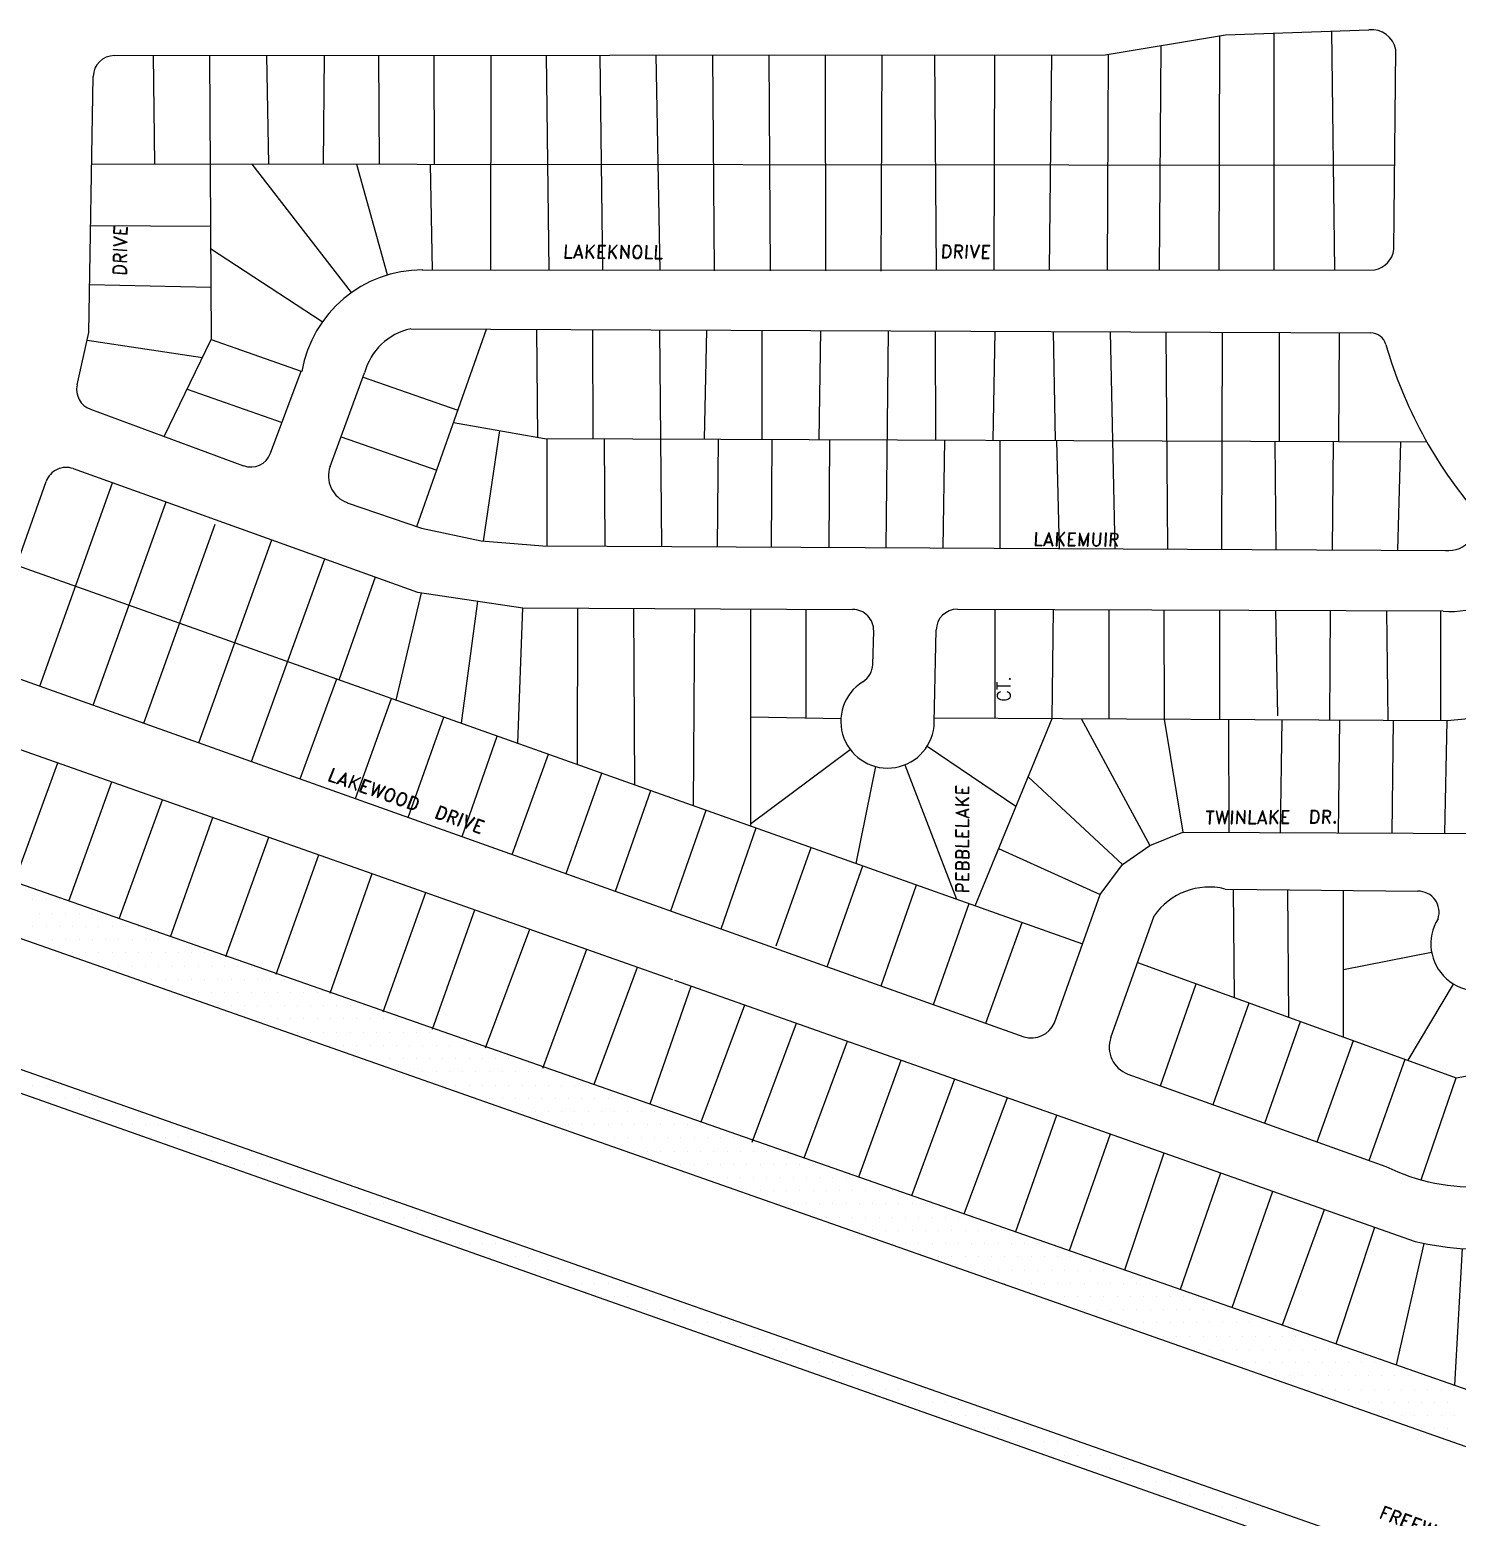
# Model space of a CAD drawing. Extents: x 2010 to 9864, y 25 to 4476.
# Drawn here: x 4353 to 5703, y 1479 to 2885 of the extents above; entities that cross this region are included whole.
import ezdxf

# ---------------------------------------------------------------- set-up
doc = ezdxf.new("R2010")
doc.units = 0
doc.header["$LTSCALE"] = 200
doc.layers.get('0').update_dxf_attribs({"color": 5, "linetype": 'CONTINUOUS'})
for name, color, linetype in [('BMPRLINE', 2, 'CONTINUOUS'), ('BMRDS', 3, 'CONTINUOUS'), ('BMRDSTXT', 3, 'CONTINUOUS'), ('BMSTR', 3, 'CONTINUOUS'), ('BMSTRTXT', 2, 'CONTINUOUS')]:
    doc.layers.add(name, color=color, linetype=linetype)
doc.styles.add('8', font='ROMAND', dxfattribs={"oblique": 3, "height": 25})
doc.styles.add('9', font='ROMANS', dxfattribs={"width": 0.95})

# ---------------------------------------------------------------- blocks, each defined once
blk = doc.blocks.new('*X2')
at = {"color": 0}
for p, q in [((4356.25, 2212.5), (4356.25, 2212.5)), ((4368.75, 2212.5), (4368.75, 2212.5)), ((4381.25, 2212.5), (4381.25, 2212.5)), ((4362.5, 2200), (4362.5, 2200)), ((4375, 2200), (4375, 2200)), ((4387.5, 2200), (4387.5, 2200)), ((4400, 2200), (4400, 2200)), ((4412.5, 2200), (4412.5, 2200)), ((4356.25, 2187.5), (4356.25, 2187.5)), ((4368.75, 2187.5), (4368.75, 2187.5)), ((4381.25, 2187.5), (4381.25, 2187.5)), ((4393.75, 2187.5), (4393.75, 2187.5)), ((4406.25, 2187.5), (4406.25, 2187.5)), ((4418.75, 2187.5), (4418.75, 2187.5)), ((4431.25, 2187.5), (4431.25, 2187.5)), ((4443.75, 2187.5), (4443.75, 2187.5)), ((4456.25, 2187.5), (4456.25, 2187.5)), ((4362.5, 2175), (4362.5, 2175)), ((4375, 2175), (4375, 2175)), ((4387.5, 2175), (4387.5, 2175)), ((4400, 2175), (4400, 2175)), ((4412.5, 2175), (4412.5, 2175)), ((4425, 2175), (4425, 2175)), ((4437.5, 2175), (4437.5, 2175)), ((4450, 2175), (4450, 2175)), ((4462.5, 2175), (4462.5, 2175)), ((4475, 2175), (4475, 2175)), ((4487.5, 2175), (4487.5, 2175)), ((4393.75, 2162.5), (4393.75, 2162.5)), ((4406.25, 2162.5), (4406.25, 2162.5)), ((4418.75, 2162.5), (4418.75, 2162.5)), ((4431.25, 2162.5), (4431.25, 2162.5)), ((4443.75, 2162.5), (4443.75, 2162.5)), ((4456.25, 2162.5), (4456.25, 2162.5)), ((4468.75, 2162.5), (4468.75, 2162.5)), ((4481.25, 2162.5), (4481.25, 2162.5)), ((4493.75, 2162.5), (4493.75, 2162.5)), ((4506.25, 2162.5), (4506.25, 2162.5)), ((4518.75, 2162.5), (4518.75, 2162.5)), ((4531.25, 2162.5), (4531.25, 2162.5)), ((4425, 2150), (4425, 2150)), ((4437.5, 2150), (4437.5, 2150)), ((4450, 2150), (4450, 2150)), ((4462.5, 2150), (4462.5, 2150)), ((4475, 2150), (4475, 2150)), ((4487.5, 2150), (4487.5, 2150)), ((4500, 2150), (4500, 2150)), ((4512.5, 2150), (4512.5, 2150)), ((4525, 2150), (4525, 2150)), ((4537.5, 2150), (4537.5, 2150)), ((4550, 2150), (4550, 2150)), ((4562.5, 2150), (4562.5, 2150)), ((4456.25, 2137.5), (4456.25, 2137.5)), ((4468.75, 2137.5), (4468.75, 2137.5)), ((4481.25, 2137.5), (4481.25, 2137.5)), ((4493.75, 2137.5), (4493.75, 2137.5)), ((4500, 2125), (4500, 2125)), ((4506.25, 2137.5), (4506.25, 2137.5)), ((4512.5, 2125), (4512.5, 2125)), ((4518.75, 2137.5), (4518.75, 2137.5)), ((4525, 2125), (4525, 2125)), ((4531.25, 2137.5), (4531.25, 2137.5)), ((4537.5, 2125), (4537.5, 2125)), ((4543.75, 2137.5), (4543.75, 2137.5)), ((4550, 2125), (4550, 2125)), ((4556.25, 2137.5), (4556.25, 2137.5)), ((4562.5, 2125), (4562.5, 2125)), ((4568.75, 2137.5), (4568.75, 2137.5)), ((4575, 2125), (4575, 2125)), ((4581.25, 2137.5), (4581.25, 2137.5)), ((4587.5, 2125), (4587.5, 2125)), ((4593.75, 2137.5), (4593.75, 2137.5)), ((4600, 2125), (4600, 2125)), ((4612.5, 2125), (4612.5, 2125)), ((4625, 2125), (4625, 2125)), ((4637.5, 2125), (4637.5, 2125)), ((4531.25, 2112.5), (4531.25, 2112.5)), ((4543.75, 2112.5), (4543.75, 2112.5)), ((4556.25, 2112.5), (4556.25, 2112.5)), ((4568.75, 2112.5), (4568.75, 2112.5)), ((4581.25, 2112.5), (4581.25, 2112.5)), ((4593.75, 2112.5), (4593.75, 2112.5)), ((4606.25, 2112.5), (4606.25, 2112.5)), ((4618.75, 2112.5), (4618.75, 2112.5)), ((4631.25, 2112.5), (4631.25, 2112.5)), ((4643.75, 2112.5), (4643.75, 2112.5)), ((4656.25, 2112.5), (4656.25, 2112.5)), ((4668.75, 2112.5), (4668.75, 2112.5)), ((4562.5, 2100), (4562.5, 2100)), ((4575, 2100), (4575, 2100)), ((4587.5, 2100), (4587.5, 2100)), ((4600, 2100), (4600, 2100)), ((4612.5, 2100), (4612.5, 2100)), ((4625, 2100), (4625, 2100)), ((4637.5, 2100), (4637.5, 2100)), ((4650, 2100), (4650, 2100)), ((4662.5, 2100), (4662.5, 2100)), ((4675, 2100), (4675, 2100)), ((4687.5, 2100), (4687.5, 2100)), ((4700, 2100), (4700, 2100)), ((4606.25, 2087.5), (4606.25, 2087.5)), ((4618.75, 2087.5), (4618.75, 2087.5)), ((4631.25, 2087.5), (4631.25, 2087.5)), ((4643.75, 2087.5), (4643.75, 2087.5)), ((4656.25, 2087.5), (4656.25, 2087.5)), ((4668.75, 2087.5), (4668.75, 2087.5)), ((4681.25, 2087.5), (4681.25, 2087.5)), ((4693.75, 2087.5), (4693.75, 2087.5)), ((4706.25, 2087.5), (4706.25, 2087.5)), ((4718.75, 2087.5), (4718.75, 2087.5)), ((4731.25, 2087.5), (4731.25, 2087.5)), ((4743.75, 2087.5), (4743.75, 2087.5)), ((4637.5, 2075), (4637.5, 2075)), ((4650, 2075), (4650, 2075)), ((4662.5, 2075), (4662.5, 2075)), ((4675, 2075), (4675, 2075)), ((4687.5, 2075), (4687.5, 2075)), ((4700, 2075), (4700, 2075)), ((4712.5, 2075), (4712.5, 2075)), ((4725, 2075), (4725, 2075)), ((4737.5, 2075), (4737.5, 2075)), ((4750, 2075), (4750, 2075)), ((4762.5, 2075), (4762.5, 2075)), ((4775, 2075), (4775, 2075)), ((4668.75, 2062.5), (4668.75, 2062.5)), ((4681.25, 2062.5), (4681.25, 2062.5)), ((4693.75, 2062.5), (4693.75, 2062.5)), ((4706.25, 2062.5), (4706.25, 2062.5)), ((4718.75, 2062.5), (4718.75, 2062.5)), ((4731.25, 2062.5), (4731.25, 2062.5)), ((4743.75, 2062.5), (4743.75, 2062.5)), ((4756.25, 2062.5), (4756.25, 2062.5)), ((4768.75, 2062.5), (4768.75, 2062.5)), ((4781.25, 2062.5), (4781.25, 2062.5)), ((4793.75, 2062.5), (4793.75, 2062.5)), ((4806.25, 2062.5), (4806.25, 2062.5)), ((4712.5, 2050), (4712.5, 2050)), ((4725, 2050), (4725, 2050)), ((4737.5, 2050), (4737.5, 2050)), ((4750, 2050), (4750, 2050)), ((4762.5, 2050), (4762.5, 2050)), ((4775, 2050), (4775, 2050)), ((4787.5, 2050), (4787.5, 2050)), ((4800, 2050), (4800, 2050)), ((4812.5, 2050), (4812.5, 2050)), ((4825, 2050), (4825, 2050)), ((4837.5, 2050), (4837.5, 2050)), ((4850, 2050), (4850, 2050)), ((4356.25, 2037.5), (4356.25, 2037.5)), ((4368.75, 2037.5), (4368.75, 2037.5)), ((4381.25, 2037.5), (4381.25, 2037.5)), ((4743.75, 2037.5), (4743.75, 2037.5)), ((4756.25, 2037.5), (4756.25, 2037.5)), ((4768.75, 2037.5), (4768.75, 2037.5)), ((4781.25, 2037.5), (4781.25, 2037.5)), ((4793.75, 2037.5), (4793.75, 2037.5)), ((4806.25, 2037.5), (4806.25, 2037.5)), ((4818.75, 2037.5), (4818.75, 2037.5)), ((4831.25, 2037.5), (4831.25, 2037.5)), ((4843.75, 2037.5), (4843.75, 2037.5)), ((4856.25, 2037.5), (4856.25, 2037.5)), ((4868.75, 2037.5), (4868.75, 2037.5)), ((4881.25, 2037.5), (4881.25, 2037.5)), ((4362.5, 2025), (4362.5, 2025)), ((4375, 2025), (4375, 2025)), ((4387.5, 2025), (4387.5, 2025)), ((4393.75, 2012.5), (4393.75, 2012.5)), ((4400, 2025), (4400, 2025)), ((4406.25, 2012.5), (4406.25, 2012.5)), ((4412.5, 2025), (4412.5, 2025)), ((4418.75, 2012.5), (4418.75, 2012.5)), ((4431.25, 2012.5), (4431.25, 2012.5)), ((4443.75, 2012.5), (4443.75, 2012.5)), ((4456.25, 2012.5), (4456.25, 2012.5)), ((4775, 2025), (4775, 2025)), ((4787.5, 2025), (4787.5, 2025)), ((4800, 2025), (4800, 2025)), ((4812.5, 2025), (4812.5, 2025)), ((4818.75, 2012.5), (4818.75, 2012.5)), ((4825, 2025), (4825, 2025)), ((4831.25, 2012.5), (4831.25, 2012.5)), ((4837.5, 2025), (4837.5, 2025)), ((4843.75, 2012.5), (4843.75, 2012.5)), ((4850, 2025), (4850, 2025)), ((4856.25, 2012.5), (4856.25, 2012.5)), ((4862.5, 2025), (4862.5, 2025)), ((4868.75, 2012.5), (4868.75, 2012.5)), ((4875, 2025), (4875, 2025)), ((4881.25, 2012.5), (4881.25, 2012.5)), ((4887.5, 2025), (4887.5, 2025)), ((4893.75, 2012.5), (4893.75, 2012.5)), ((4900, 2025), (4900, 2025)), ((4906.25, 2012.5), (4906.25, 2012.5)), ((4912.5, 2025), (4912.5, 2025)), ((4918.75, 2012.5), (4918.75, 2012.5)), ((4931.25, 2012.5), (4931.25, 2012.5)), ((4943.75, 2012.5), (4943.75, 2012.5)), ((4956.25, 2012.5), (4956.25, 2012.5)), ((4437.5, 2000), (4437.5, 2000)), ((4450, 2000), (4450, 2000)), ((4462.5, 2000), (4462.5, 2000)), ((4475, 2000), (4475, 2000)), ((4487.5, 2000), (4487.5, 2000)), ((4850, 2000), (4850, 2000)), ((4862.5, 2000), (4862.5, 2000)), ((4875, 2000), (4875, 2000)), ((4887.5, 2000), (4887.5, 2000)), ((4900, 2000), (4900, 2000)), ((4912.5, 2000), (4912.5, 2000)), ((4925, 2000), (4925, 2000)), ((4937.5, 2000), (4937.5, 2000)), ((4950, 2000), (4950, 2000)), ((4962.5, 2000), (4962.5, 2000)), ((4975, 2000), (4975, 2000)), ((4987.5, 2000), (4987.5, 2000)), ((4468.75, 1987.5), (4468.75, 1987.5)), ((4481.25, 1987.5), (4481.25, 1987.5)), ((4493.75, 1987.5), (4493.75, 1987.5)), ((4506.25, 1987.5), (4506.25, 1987.5)), ((4518.75, 1987.5), (4518.75, 1987.5)), ((4881.25, 1987.5), (4881.25, 1987.5)), ((4893.75, 1987.5), (4893.75, 1987.5)), ((4906.25, 1987.5), (4906.25, 1987.5)), ((4918.75, 1987.5), (4918.75, 1987.5)), ((4931.25, 1987.5), (4931.25, 1987.5)), ((4943.75, 1987.5), (4943.75, 1987.5)), ((4956.25, 1987.5), (4956.25, 1987.5)), ((4968.75, 1987.5), (4968.75, 1987.5)), ((4981.25, 1987.5), (4981.25, 1987.5)), ((4993.75, 1987.5), (4993.75, 1987.5)), ((5006.25, 1987.5), (5006.25, 1987.5)), ((5018.75, 1987.5), (5018.75, 1987.5)), ((5031.25, 1987.5), (5031.25, 1987.5)), ((4500, 1975), (4500, 1975)), ((4512.5, 1975), (4512.5, 1975)), ((4525, 1975), (4525, 1975)), ((4537.5, 1975), (4537.5, 1975)), ((4550, 1975), (4550, 1975)), ((4562.5, 1975), (4562.5, 1975)), ((4925, 1975), (4925, 1975)), ((4937.5, 1975), (4937.5, 1975)), ((4950, 1975), (4950, 1975)), ((4962.5, 1975), (4962.5, 1975)), ((4975, 1975), (4975, 1975)), ((4987.5, 1975), (4987.5, 1975)), ((5000, 1975), (5000, 1975)), ((5012.5, 1975), (5012.5, 1975)), ((5025, 1975), (5025, 1975)), ((5037.5, 1975), (5037.5, 1975)), ((5050, 1975), (5050, 1975)), ((5062.5, 1975), (5062.5, 1975)), ((4543.75, 1962.5), (4543.75, 1962.5)), ((4556.25, 1962.5), (4556.25, 1962.5)), ((4568.75, 1962.5), (4568.75, 1962.5)), ((4581.25, 1962.5), (4581.25, 1962.5)), ((4593.75, 1962.5), (4593.75, 1962.5)), ((4956.25, 1962.5), (4956.25, 1962.5)), ((4968.75, 1962.5), (4968.75, 1962.5)), ((4981.25, 1962.5), (4981.25, 1962.5)), ((4993.75, 1962.5), (4993.75, 1962.5)), ((5006.25, 1962.5), (5006.25, 1962.5)), ((5018.75, 1962.5), (5018.75, 1962.5)), ((5031.25, 1962.5), (5031.25, 1962.5)), ((5043.75, 1962.5), (5043.75, 1962.5)), ((5056.25, 1962.5), (5056.25, 1962.5)), ((5068.75, 1962.5), (5068.75, 1962.5)), ((5081.25, 1962.5), (5081.25, 1962.5)), ((5093.75, 1962.5), (5093.75, 1962.5)), ((4575, 1950), (4575, 1950)), ((4587.5, 1950), (4587.5, 1950)), ((4600, 1950), (4600, 1950)), ((4612.5, 1950), (4612.5, 1950)), ((4625, 1950), (4625, 1950)), ((4987.5, 1950), (4987.5, 1950)), ((5000, 1950), (5000, 1950)), ((5012.5, 1950), (5012.5, 1950)), ((5025, 1950), (5025, 1950)), ((5037.5, 1950), (5037.5, 1950)), ((5050, 1950), (5050, 1950)), ((5062.5, 1950), (5062.5, 1950)), ((5075, 1950), (5075, 1950)), ((5087.5, 1950), (5087.5, 1950)), ((5100, 1950), (5100, 1950)), ((5112.5, 1950), (5112.5, 1950)), ((5125, 1950), (5125, 1950)), ((5137.5, 1950), (5137.5, 1950)), ((4606.25, 1937.5), (4606.25, 1937.5)), ((4618.75, 1937.5), (4618.75, 1937.5)), ((4631.25, 1937.5), (4631.25, 1937.5)), ((4643.75, 1937.5), (4643.75, 1937.5)), ((4656.25, 1937.5), (4656.25, 1937.5)), ((4668.75, 1937.5), (4668.75, 1937.5)), ((5031.25, 1937.5), (5031.25, 1937.5)), ((5043.75, 1937.5), (5043.75, 1937.5)), ((5056.25, 1937.5), (5056.25, 1937.5)), ((5068.75, 1937.5), (5068.75, 1937.5)), ((5081.25, 1937.5), (5081.25, 1937.5)), ((5093.75, 1937.5), (5093.75, 1937.5)), ((5106.25, 1937.5), (5106.25, 1937.5)), ((5118.75, 1937.5), (5118.75, 1937.5)), ((5131.25, 1937.5), (5131.25, 1937.5)), ((5143.75, 1937.5), (5143.75, 1937.5)), ((5156.25, 1937.5), (5156.25, 1937.5)), ((5168.75, 1937.5), (5168.75, 1937.5)), ((4650, 1925), (4650, 1925)), ((4662.5, 1925), (4662.5, 1925)), ((4675, 1925), (4675, 1925)), ((4687.5, 1925), (4687.5, 1925)), ((4700, 1925), (4700, 1925)), ((5062.5, 1925), (5062.5, 1925)), ((5075, 1925), (5075, 1925)), ((5087.5, 1925), (5087.5, 1925)), ((5100, 1925), (5100, 1925)), ((5112.5, 1925), (5112.5, 1925)), ((5125, 1925), (5125, 1925)), ((5137.5, 1925), (5137.5, 1925)), ((5150, 1925), (5150, 1925)), ((5162.5, 1925), (5162.5, 1925)), ((5175, 1925), (5175, 1925)), ((5187.5, 1925), (5187.5, 1925)), ((5200, 1925), (5200, 1925)), ((4681.25, 1912.5), (4681.25, 1912.5)), ((4693.75, 1912.5), (4693.75, 1912.5)), ((4706.25, 1912.5), (4706.25, 1912.5)), ((4712.5, 1900), (4712.5, 1900)), ((4718.75, 1912.5), (4718.75, 1912.5)), ((4725, 1900), (4725, 1900)), ((4731.25, 1912.5), (4731.25, 1912.5)), ((4737.5, 1900), (4737.5, 1900)), ((4750, 1900), (4750, 1900)), ((4762.5, 1900), (4762.5, 1900)), ((4775, 1900), (4775, 1900)), ((5093.75, 1912.5), (5093.75, 1912.5)), ((5106.25, 1912.5), (5106.25, 1912.5)), ((5118.75, 1912.5), (5118.75, 1912.5)), ((5131.25, 1912.5), (5131.25, 1912.5)), ((5137.5, 1900), (5137.5, 1900)), ((5143.75, 1912.5), (5143.75, 1912.5)), ((5150, 1900), (5150, 1900)), ((5156.25, 1912.5), (5156.25, 1912.5)), ((5162.5, 1900), (5162.5, 1900)), ((5168.75, 1912.5), (5168.75, 1912.5)), ((5175, 1900), (5175, 1900)), ((5181.25, 1912.5), (5181.25, 1912.5)), ((5187.5, 1900), (5187.5, 1900)), ((5193.75, 1912.5), (5193.75, 1912.5)), ((5200, 1900), (5200, 1900)), ((5206.25, 1912.5), (5206.25, 1912.5)), ((5212.5, 1900), (5212.5, 1900)), ((5218.75, 1912.5), (5218.75, 1912.5)), ((5225, 1900), (5225, 1900)), ((5231.25, 1912.5), (5231.25, 1912.5)), ((5237.5, 1900), (5237.5, 1900)), ((5243.75, 1912.5), (5243.75, 1912.5)), ((5250, 1900), (5250, 1900)), ((5262.5, 1900), (5262.5, 1900)), ((5275, 1900), (5275, 1900)), ((4756.25, 1887.5), (4756.25, 1887.5)), ((4768.75, 1887.5), (4768.75, 1887.5)), ((4781.25, 1887.5), (4781.25, 1887.5)), ((4793.75, 1887.5), (4793.75, 1887.5)), ((4806.25, 1887.5), (4806.25, 1887.5)), ((5168.75, 1887.5), (5168.75, 1887.5)), ((5181.25, 1887.5), (5181.25, 1887.5)), ((5193.75, 1887.5), (5193.75, 1887.5)), ((5206.25, 1887.5), (5206.25, 1887.5)), ((5218.75, 1887.5), (5218.75, 1887.5)), ((5231.25, 1887.5), (5231.25, 1887.5)), ((5243.75, 1887.5), (5243.75, 1887.5)), ((5256.25, 1887.5), (5256.25, 1887.5)), ((5268.75, 1887.5), (5268.75, 1887.5)), ((5281.25, 1887.5), (5281.25, 1887.5)), ((5293.75, 1887.5), (5293.75, 1887.5)), ((5306.25, 1887.5), (5306.25, 1887.5)), ((4787.5, 1875), (4787.5, 1875)), ((4800, 1875), (4800, 1875)), ((4812.5, 1875), (4812.5, 1875)), ((4825, 1875), (4825, 1875)), ((4837.5, 1875), (4837.5, 1875)), ((5212.5, 1875), (5212.5, 1875)), ((5225, 1875), (5225, 1875)), ((5237.5, 1875), (5237.5, 1875)), ((5250, 1875), (5250, 1875)), ((5262.5, 1875), (5262.5, 1875)), ((5275, 1875), (5275, 1875)), ((5287.5, 1875), (5287.5, 1875)), ((5300, 1875), (5300, 1875)), ((5312.5, 1875), (5312.5, 1875)), ((5325, 1875), (5325, 1875)), ((5337.5, 1875), (5337.5, 1875)), ((5350, 1875), (5350, 1875)), ((4818.75, 1862.5), (4818.75, 1862.5)), ((4831.25, 1862.5), (4831.25, 1862.5)), ((4843.75, 1862.5), (4843.75, 1862.5)), ((4856.25, 1862.5), (4856.25, 1862.5)), ((4868.75, 1862.5), (4868.75, 1862.5)), ((4881.25, 1862.5), (4881.25, 1862.5)), ((5243.75, 1862.5), (5243.75, 1862.5)), ((5256.25, 1862.5), (5256.25, 1862.5)), ((5268.75, 1862.5), (5268.75, 1862.5)), ((5281.25, 1862.5), (5281.25, 1862.5)), ((5293.75, 1862.5), (5293.75, 1862.5)), ((5306.25, 1862.5), (5306.25, 1862.5)), ((5318.75, 1862.5), (5318.75, 1862.5)), ((5331.25, 1862.5), (5331.25, 1862.5)), ((5343.75, 1862.5), (5343.75, 1862.5)), ((5356.25, 1862.5), (5356.25, 1862.5)), ((5368.75, 1862.5), (5368.75, 1862.5)), ((5381.25, 1862.5), (5381.25, 1862.5)), ((4862.5, 1850), (4862.5, 1850)), ((4875, 1850), (4875, 1850)), ((4887.5, 1850), (4887.5, 1850)), ((4900, 1850), (4900, 1850)), ((4912.5, 1850), (4912.5, 1850)), ((5275, 1850), (5275, 1850)), ((5287.5, 1850), (5287.5, 1850)), ((5300, 1850), (5300, 1850)), ((5312.5, 1850), (5312.5, 1850)), ((5325, 1850), (5325, 1850)), ((5337.5, 1850), (5337.5, 1850)), ((5350, 1850), (5350, 1850)), ((5362.5, 1850), (5362.5, 1850)), ((5375, 1850), (5375, 1850)), ((5387.5, 1850), (5387.5, 1850)), ((5400, 1850), (5400, 1850)), ((5412.5, 1850), (5412.5, 1850)), ((4893.75, 1837.5), (4893.75, 1837.5)), ((4906.25, 1837.5), (4906.25, 1837.5)), ((4918.75, 1837.5), (4918.75, 1837.5)), ((4931.25, 1837.5), (4931.25, 1837.5)), ((4943.75, 1837.5), (4943.75, 1837.5)), ((5318.75, 1837.5), (5318.75, 1837.5)), ((5331.25, 1837.5), (5331.25, 1837.5)), ((5343.75, 1837.5), (5343.75, 1837.5)), ((5356.25, 1837.5), (5356.25, 1837.5)), ((5368.75, 1837.5), (5368.75, 1837.5)), ((5381.25, 1837.5), (5381.25, 1837.5)), ((5393.75, 1837.5), (5393.75, 1837.5)), ((5406.25, 1837.5), (5406.25, 1837.5)), ((5418.75, 1837.5), (5418.75, 1837.5)), ((5431.25, 1837.5), (5431.25, 1837.5)), ((5443.75, 1837.5), (5443.75, 1837.5)), ((5456.25, 1837.5), (5456.25, 1837.5)), ((4925, 1825), (4925, 1825)), ((4937.5, 1825), (4937.5, 1825)), ((4950, 1825), (4950, 1825)), ((4962.5, 1825), (4962.5, 1825)), ((4975, 1825), (4975, 1825)), ((4987.5, 1825), (4987.5, 1825)), ((5350, 1825), (5350, 1825)), ((5362.5, 1825), (5362.5, 1825)), ((5375, 1825), (5375, 1825)), ((5387.5, 1825), (5387.5, 1825)), ((5400, 1825), (5400, 1825)), ((5412.5, 1825), (5412.5, 1825)), ((5425, 1825), (5425, 1825)), ((5437.5, 1825), (5437.5, 1825)), ((5450, 1825), (5450, 1825)), ((5462.5, 1825), (5462.5, 1825)), ((5475, 1825), (5475, 1825)), ((5487.5, 1825), (5487.5, 1825)), ((4968.75, 1812.5), (4968.75, 1812.5)), ((4981.25, 1812.5), (4981.25, 1812.5)), ((4993.75, 1812.5), (4993.75, 1812.5)), ((5006.25, 1812.5), (5006.25, 1812.5)), ((5018.75, 1812.5), (5018.75, 1812.5)), ((5381.25, 1812.5), (5381.25, 1812.5)), ((5393.75, 1812.5), (5393.75, 1812.5)), ((5406.25, 1812.5), (5406.25, 1812.5)), ((5418.75, 1812.5), (5418.75, 1812.5)), ((5431.25, 1812.5), (5431.25, 1812.5)), ((5443.75, 1812.5), (5443.75, 1812.5)), ((5456.25, 1812.5), (5456.25, 1812.5)), ((5468.75, 1812.5), (5468.75, 1812.5)), ((5481.25, 1812.5), (5481.25, 1812.5)), ((5493.75, 1812.5), (5493.75, 1812.5)), ((5506.25, 1812.5), (5506.25, 1812.5)), ((5518.75, 1812.5), (5518.75, 1812.5)), ((5531.25, 1812.5), (5531.25, 1812.5)), ((5000, 1800), (5000, 1800)), ((5012.5, 1800), (5012.5, 1800)), ((5025, 1800), (5025, 1800)), ((5031.25, 1787.5), (5031.25, 1787.5)), ((5037.5, 1800), (5037.5, 1800)), ((5043.75, 1787.5), (5043.75, 1787.5)), ((5050, 1800), (5050, 1800)), ((5056.25, 1787.5), (5056.25, 1787.5)), ((5068.75, 1787.5), (5068.75, 1787.5)), ((5081.25, 1787.5), (5081.25, 1787.5)), ((5093.75, 1787.5), (5093.75, 1787.5)), ((5425, 1800), (5425, 1800)), ((5437.5, 1800), (5437.5, 1800)), ((5450, 1800), (5450, 1800)), ((5456.25, 1787.5), (5456.25, 1787.5)), ((5462.5, 1800), (5462.5, 1800)), ((5468.75, 1787.5), (5468.75, 1787.5)), ((5475, 1800), (5475, 1800)), ((5481.25, 1787.5), (5481.25, 1787.5)), ((5487.5, 1800), (5487.5, 1800)), ((5493.75, 1787.5), (5493.75, 1787.5)), ((5500, 1800), (5500, 1800)), ((5506.25, 1787.5), (5506.25, 1787.5)), ((5512.5, 1800), (5512.5, 1800)), ((5518.75, 1787.5), (5518.75, 1787.5)), ((5525, 1800), (5525, 1800)), ((5531.25, 1787.5), (5531.25, 1787.5)), ((5537.5, 1800), (5537.5, 1800)), ((5543.75, 1787.5), (5543.75, 1787.5)), ((5550, 1800), (5550, 1800)), ((5556.25, 1787.5), (5556.25, 1787.5)), ((5562.5, 1800), (5562.5, 1800)), ((5568.75, 1787.5), (5568.75, 1787.5)), ((5581.25, 1787.5), (5581.25, 1787.5)), ((5593.75, 1787.5), (5593.75, 1787.5)), ((5075, 1775), (5075, 1775)), ((5087.5, 1775), (5087.5, 1775)), ((5100, 1775), (5100, 1775)), ((5112.5, 1775), (5112.5, 1775)), ((5125, 1775), (5125, 1775)), ((5487.5, 1775), (5487.5, 1775)), ((5500, 1775), (5500, 1775)), ((5512.5, 1775), (5512.5, 1775)), ((5525, 1775), (5525, 1775)), ((5537.5, 1775), (5537.5, 1775)), ((5550, 1775), (5550, 1775)), ((5562.5, 1775), (5562.5, 1775)), ((5575, 1775), (5575, 1775)), ((5587.5, 1775), (5587.5, 1775)), ((5600, 1775), (5600, 1775)), ((5612.5, 1775), (5612.5, 1775)), ((5625, 1775), (5625, 1775)), ((5637.5, 1775), (5637.5, 1775)), ((5106.25, 1762.5), (5106.25, 1762.5)), ((5118.75, 1762.5), (5118.75, 1762.5)), ((5131.25, 1762.5), (5131.25, 1762.5)), ((5143.75, 1762.5), (5143.75, 1762.5)), ((5156.25, 1762.5), (5156.25, 1762.5)), ((5531.25, 1762.5), (5531.25, 1762.5)), ((5543.75, 1762.5), (5543.75, 1762.5)), ((5556.25, 1762.5), (5556.25, 1762.5)), ((5568.75, 1762.5), (5568.75, 1762.5)), ((5581.25, 1762.5), (5581.25, 1762.5)), ((5593.75, 1762.5), (5593.75, 1762.5)), ((5606.25, 1762.5), (5606.25, 1762.5)), ((5618.75, 1762.5), (5618.75, 1762.5)), ((5631.25, 1762.5), (5631.25, 1762.5)), ((5643.75, 1762.5), (5643.75, 1762.5)), ((5656.25, 1762.5), (5656.25, 1762.5)), ((5668.75, 1762.5), (5668.75, 1762.5)), ((5137.5, 1750), (5137.5, 1750)), ((5150, 1750), (5150, 1750)), ((5162.5, 1750), (5162.5, 1750)), ((5175, 1750), (5175, 1750)), ((5187.5, 1750), (5187.5, 1750)), ((5200, 1750), (5200, 1750)), ((5562.5, 1750), (5562.5, 1750)), ((5575, 1750), (5575, 1750)), ((5587.5, 1750), (5587.5, 1750)), ((5600, 1750), (5600, 1750)), ((5612.5, 1750), (5612.5, 1750)), ((5625, 1750), (5625, 1750)), ((5637.5, 1750), (5637.5, 1750)), ((5650, 1750), (5650, 1750)), ((5662.5, 1750), (5662.5, 1750)), ((5675, 1750), (5675, 1750)), ((5687.5, 1750), (5687.5, 1750)), ((5700, 1750), (5700, 1750)), ((5181.25, 1737.5), (5181.25, 1737.5)), ((5193.75, 1737.5), (5193.75, 1737.5)), ((5206.25, 1737.5), (5206.25, 1737.5)), ((5218.75, 1737.5), (5218.75, 1737.5)), ((5231.25, 1737.5), (5231.25, 1737.5)), ((5593.75, 1737.5), (5593.75, 1737.5)), ((5606.25, 1737.5), (5606.25, 1737.5)), ((5618.75, 1737.5), (5618.75, 1737.5)), ((5631.25, 1737.5), (5631.25, 1737.5)), ((5643.75, 1737.5), (5643.75, 1737.5)), ((5656.25, 1737.5), (5656.25, 1737.5)), ((5668.75, 1737.5), (5668.75, 1737.5)), ((5681.25, 1737.5), (5681.25, 1737.5)), ((5693.75, 1737.5), (5693.75, 1737.5)), ((5212.5, 1725), (5212.5, 1725)), ((5225, 1725), (5225, 1725)), ((5237.5, 1725), (5237.5, 1725)), ((5250, 1725), (5250, 1725)), ((5262.5, 1725), (5262.5, 1725)), ((5275, 1725), (5275, 1725)), ((5637.5, 1725), (5637.5, 1725)), ((5650, 1725), (5650, 1725)), ((5662.5, 1725), (5662.5, 1725)), ((5675, 1725), (5675, 1725)), ((5687.5, 1725), (5687.5, 1725)), ((5700, 1725), (5700, 1725)), ((5243.75, 1712.5), (5243.75, 1712.5)), ((5256.25, 1712.5), (5256.25, 1712.5)), ((5268.75, 1712.5), (5268.75, 1712.5)), ((5281.25, 1712.5), (5281.25, 1712.5)), ((5293.75, 1712.5), (5293.75, 1712.5)), ((5306.25, 1712.5), (5306.25, 1712.5)), ((5668.75, 1712.5), (5668.75, 1712.5)), ((5681.25, 1712.5), (5681.25, 1712.5)), ((5693.75, 1712.5), (5693.75, 1712.5)), ((5287.5, 1700), (5287.5, 1700)), ((5300, 1700), (5300, 1700)), ((5312.5, 1700), (5312.5, 1700)), ((5325, 1700), (5325, 1700)), ((5337.5, 1700), (5337.5, 1700)), ((5700, 1700), (5700, 1700)), ((5318.75, 1687.5), (5318.75, 1687.5)), ((5331.25, 1687.5), (5331.25, 1687.5)), ((5343.75, 1687.5), (5343.75, 1687.5)), ((5350, 1675), (5350, 1675)), ((5356.25, 1687.5), (5356.25, 1687.5)), ((5362.5, 1675), (5362.5, 1675)), ((5368.75, 1687.5), (5368.75, 1687.5)), ((5375, 1675), (5375, 1675)), ((5381.25, 1687.5), (5381.25, 1687.5)), ((5387.5, 1675), (5387.5, 1675)), ((5400, 1675), (5400, 1675)), ((5412.5, 1675), (5412.5, 1675)), ((5393.75, 1662.5), (5393.75, 1662.5)), ((5406.25, 1662.5), (5406.25, 1662.5)), ((5418.75, 1662.5), (5418.75, 1662.5)), ((5431.25, 1662.5), (5431.25, 1662.5)), ((5443.75, 1662.5), (5443.75, 1662.5)), ((5425, 1650), (5425, 1650)), ((5437.5, 1650), (5437.5, 1650)), ((5450, 1650), (5450, 1650)), ((5462.5, 1650), (5462.5, 1650)), ((5475, 1650), (5475, 1650)), ((5487.5, 1650), (5487.5, 1650)), ((5456.25, 1637.5), (5456.25, 1637.5)), ((5468.75, 1637.5), (5468.75, 1637.5)), ((5481.25, 1637.5), (5481.25, 1637.5)), ((5493.75, 1637.5), (5493.75, 1637.5)), ((5506.25, 1637.5), (5506.25, 1637.5)), ((5518.75, 1637.5), (5518.75, 1637.5))]:
    blk.add_line(p, q, dxfattribs=at)

msp = doc.modelspace()

# ---------------------------------------------------------------- linework, layer by layer
at = {"layer": 'BMPRLINE'}
for p, q in [((5583.8, 2884.1), (5586.7, 2658.5)), ((5421.2, 2658.4), (5422.8, 2870.6)), ((5477.8, 2658.4), (5478.2, 2879.9)), ((5529.3, 2882.3), (5529.3, 2658.4)), ((4470, 2861.1), (4471.3, 2758.5)), ((4523.2, 2861.1), (4524.9, 2592.7)), ((4577, 2861.1), (4579, 2758.4)), ((4631, 2758.4), (4631.8, 2861.2)), ((4683, 2861.2), (4683.7, 2758.3)), ((4735.2, 2861.3), (4735.5, 2758.3)), ((4789.1, 2658.1), (4789.6, 2861.3)), ((4841.6, 2861.3), (4844.1, 2658)), ((4892.3, 2861.4), (4894.7, 2657.9)), ((4945.1, 2861.4), (4949, 2657.7)), ((4998.7, 2861.5), (5000.2, 2657.6)), ((5052.1, 2861.5), (5053.4, 2657.5)), ((5105.2, 2861.6), (5105.5, 2657.4)), ((5158.3, 2657.3), (5159, 2861.6)), ((5208.7, 2861.6), (5210.1, 2658.4)), ((5264.9, 2658.4), (5265.7, 2861.7)), ((5317.4, 2658.4), (5319.5, 2861.7)), ((5372.2, 2658.4), (5373.2, 2862.3)), ((4411.8, 2758.6), (5643.5, 2757.5)), ((4563.3, 2758.4), (4657, 2637.1)), ((4662.1, 2758.3), (4691.2, 2653.9)), ((4731.7, 2758.3), (4733.6, 2658.2)), ((4410.8, 2700.3), (4524.2, 2699.8)), ((4524.3, 2678.7), (4629.7, 2609.7)), ((4409.8, 2644.6), (4524.6, 2642.1)), ((4407.5, 2592), (4516.6, 2575.6)), ((4480.3, 2500.9), (4524.9, 2592.7)), ((4524.9, 2592.7), (4610, 2562.5)), ((4719.2, 2415.7), (4785, 2602.2)), ((4832.4, 2602), (4833.2, 2500.1)), ((4885.2, 2601.8), (4885.6, 2498.8)), ((4948.6, 2601.5), (4950.5, 2396.8)), ((4991.2, 2498.4), (4993.4, 2601.3)), ((5045.3, 2601.1), (5045.3, 2498.1)), ((5099.5, 2497.9), (5101.2, 2600.9)), ((5162.8, 2395.7), (5165, 2600.7)), ((5209.3, 2600.5), (5209.4, 2497.5)), ((5264, 2497.3), (5265.8, 2600.2)), ((5320.7, 2600), (5322.7, 2497.1)), ((5374.8, 2599.8), (5379.2, 2394.6)), ((5427.3, 2599.6), (5428.9, 2394.3)), ((5480.2, 2394.1), (5481, 2599.4)), ((5534.6, 2496.2), (5534.8, 2599.1)), ((5590.9, 2496), (5591.5, 2598.9)), ((4668.4, 2556.8), (4758, 2525.6)), ((4502.1, 2545.7), (4591.9, 2514.2)), ((4753.9, 2514), (4840, 2499)), ((4782.1, 2401.9), (4797.7, 2506.4)), ((4647.6, 2500.4), (4738, 2469)), ((4840, 2499), (5674.1, 2495.7)), ((4842, 2498.9), (4842, 2397.3)), ((4896.3, 2498.7), (4897, 2397)), ((5003.5, 2396.5), (5004.5, 2498.3)), ((5054.4, 2396.2), (5055.1, 2498.1)), ((5108.9, 2396), (5109.8, 2497.9)), ((5216.9, 2395.4), (5218.3, 2497.5)), ((5270.7, 2395.1), (5270.7, 2497.3)), ((5323.9, 2497), (5326.4, 2394.9)), ((5530.4, 2496.2), (5531.3, 2393.8)), ((5584.8, 2393.5), (5585.9, 2496)), ((5646.7, 2393.2), (5649.3, 2495.8)), ((4362.8, 2264.7), (4431.5, 2457.1)), ((4413.3, 2246.7), (4482.3, 2438.9)), ((4461.3, 2229.6), (4528.7, 2418)), ((4513.1, 2211.1), (4582.1, 2403.1)), ((4340.7, 2379), (5348.5, 2021)), ((4562.9, 2193.4), (4632.4, 2385.1)), ((4645.9, 2270.6), (4680, 2368.1)), ((4699.7, 2251.5), (4723.8, 2353.1)), ((4761.3, 2229.6), (4776.8, 2345.1)), ((4814.7, 2210.7), (4819.5, 2338.7)), ((4871.1, 2190.6), (4871.5, 2338.4)), ((4924.2, 2338.2), (4925.1, 2171.4)), ((4980.8, 2151.6), (4981.9, 2338)), ((5034.7, 2337.7), (5034.7, 2132.5)), ((5087.2, 2234.8), (5087.4, 2337.5)), ((5266, 2234.5), (5266, 2337.3)), ((5319.9, 2234.2), (5321.1, 2337.1)), ((5373.3, 2336.9), (5373.4, 2233.9)), ((5425.4, 2336.7), (5425.6, 2233.6)), ((5477.9, 2336.5), (5478.1, 2233.3)), ((5531.1, 2336.3), (5532.8, 2236.7)), ((5582.4, 2232.8), (5582.9, 2336.2)), ((5636, 2336), (5637.3, 2232.4)), ((5687.3, 2232.2), (5687.4, 2335.8)), ((4608.8, 2177), (4643.5, 2271.5)), ((4661.1, 2158.4), (4695.2, 2253.1)), ((5693.1, 2232.1), (5787.3, 2241)), ((4711.1, 2140.5), (4744.9, 2235.4)), ((5034.7, 2235.8), (5120.1, 2234.1)), ((5208.4, 2234.9), (5693.1, 2232.1)), ((5246.9, 2057.1), (5319.9, 2234.2)), ((5347.3, 2234.1), (5412.3, 2113.9)), ((5425.6, 2233.6), (5443.3, 2126.7)), ((5486.6, 2233.3), (5486.8, 2126.5)), ((5535.7, 2126.3), (5537.2, 2233)), ((5590.6, 2126.1), (5591.8, 2232.7)), ((5641.4, 2125.8), (5642.4, 2232.4)), ((5691.1, 2125.6), (5693.1, 2232.1)), ((4762, 2122.4), (4795.3, 2217.5)), ((4809.4, 2105.5), (4843.6, 2200.4)), ((5034.7, 2134.4), (5129, 2204.7)), ((5201.7, 2208.1), (5285.6, 2151.1)), ((4338.8, 2079.7), (4379.9, 2192.2)), ((4860.3, 2087.4), (4894.1, 2182.5)), ((5134.6, 2097), (5153.2, 2188.6)), ((5180.5, 2190.3), (5229.3, 2063.4)), ((4390.4, 2061.5), (4430.9, 2174.2)), ((5297.1, 2178.9), (5386.4, 2096.1)), ((4437.9, 2044.7), (4478.9, 2157.2)), ((4907.1, 2070.7), (4940.3, 2166)), ((4486.4, 2027.6), (4526.5, 2140.5)), ((4959.3, 2052.1), (4992.9, 2147.4)), ((5006.8, 2035.1), (5039.9, 2130.6)), ((4538.8, 2009.1), (4579.4, 2121.8)), ((5058.9, 2019.1), (5091.9, 2112.2)), ((5269.2, 2111.3), (5365.2, 2067.7)), ((4586.1, 1992.4), (4626.6, 2105.2)), ((4637.3, 1974.3), (4677, 2087.4)), ((5107.1, 1999.4), (5140.7, 2094.8)), ((4687.3, 1956.7), (4727.8, 2069.5)), ((5158.1, 1981.2), (5191.5, 2076.8)), ((5490.8, 2072.7), (5491.9, 1970.3)), ((5542.2, 2072.2), (5543.2, 1951.7)), ((5595.3, 1932.9), (5595.3, 2071.6)), ((5207.6, 1963.6), (5241.3, 2059.1)), ((4734, 1940.2), (4774, 2053.2)), ((5257.1, 1945.9), (5291.6, 2041.2)), ((4784, 1922.5), (4826, 2034.9)), ((4838.4, 1903.4), (4879.8, 2015.9)), ((5595.3, 1996.8), (5678.4, 2013.1)), ((4886.8, 1888.2), (4927.9, 1998.9)), ((5400.6, 2003.3), (5701.7, 1894.4)), ((4939.7, 1869.7), (4978.7, 1981)), ((5422.3, 1886.8), (5456.1, 1983.2)), ((5656.3, 1910.9), (5699.3, 1983)), ((4988, 1852.8), (5029.2, 1963.2)), ((5472, 1869), (5506, 1965.2)), ((5036.2, 1833.5), (5078, 1946)), ((5520.8, 1851.5), (5554.5, 1947.7)), ((5085.4, 1818.7), (5126.4, 1928.9)), ((5570.5, 1833.7), (5604.8, 1929.5)), ((5137.2, 1800.6), (5177.1, 1911)), ((5619.4, 1816.1), (5653.4, 1911.9)), ((5701.7, 1894.4), (5757.5, 1904.1)), ((5187.3, 1783.1), (5227.7, 1893.2)), ((5668.8, 1797.8), (5701.7, 1894.4)), ((5236.8, 1765.8), (5277.5, 1875.6)), ((5285.4, 1748.8), (5324.4, 1859.1)), ((5336.1, 1731), (5375.1, 1841.2)), ((5388.5, 1712.7), (5425.8, 1823.3)), ((5441.2, 1694.3), (5479.4, 1804.4)), ((5490.1, 1677.2), (5528.5, 1787.1)), ((5537.5, 1660.6), (5577.4, 1769.8)), ((5588.4, 1642.8), (5624.8, 1753.1)), ((5645.2, 1623), (5671.6, 1737.7)), ((5700.4, 1603.6), (5707.6, 1732.9))]:
    msp.add_line(p, q, dxfattribs=at)
at = {"layer": 'BMRDS'}
for p, q in [((3096.1, 2514.4), (5925.6, 1524.9)), ((5769.1, 1524.9), (3079.6, 2471)), ((3049.3, 2358.2), (5606, 1458.5)), ((5586, 1441.1), (3046.5, 2338))]:
    msp.add_line(p, q, dxfattribs=at)
at = {"layer": 'BMSTR'}
for p, q in [((5483.8, 2880.8), (5619.3, 2885.3)), ((5369.9, 2861.8), (5483.8, 2880.8)), ((4433.3, 2861), (5369.9, 2861.8)), ((5642.7, 2677.7), (5644.6, 2866.5)), ((4409.1, 2599.3), (4413.3, 2841.4)), ((4724.7, 2658.2), (5624.7, 2658.5)), ((4398, 2549.7), (4409.1, 2599.3)), ((4713.5, 2602.5), (5621, 2598.8)), ((3323.6, 2564.7), (4960.9, 1987.3)), ((4580.9, 2485), (4610, 2562.5)), ((4637.3, 2472.4), (4669.9, 2560.9)), ((4410.6, 2526.6), (4555.3, 2473.2)), ((4394.4, 2470.4), (4719.9, 2353.7)), ((4313.9, 2303.4), (4368.8, 2458.3)), ((4653.4, 2438.2), (4723.7, 2414.2)), ((4723.7, 2414.2), (4779.9, 2402.1)), ((4779.9, 2402.1), (4838.4, 2397.3)), ((4838.4, 2397.3), (5691.6, 2393)), ((4719.9, 2353.7), (4819.5, 2338.7)), ((4819.5, 2338.7), (5131.1, 2337.3)), ((5230.3, 2337.5), (5689.4, 2335.8)), ((5150.2, 2285.3), (5151.1, 2316.8)), ((5208.3, 2230.4), (5210.2, 2317.9)), ((4326, 2277.8), (5293.2, 1933)), ((5412.3, 2113.9), (5443.3, 2126.7)), ((5443.3, 2126.7), (5760.9, 2125.3)), ((5386.4, 2096.1), (5412.3, 2113.9)), ((5365.2, 2067.7), (5386.4, 2096.1)), ((5483.3, 2072.8), (5665.5, 2070.9)), ((5321.9, 1946.4), (5365.2, 2067.7)), ((5375.4, 1932.5), (5416.3, 2047.4)), ((4962.9, 1986.6), (5663, 1739.6)), ((5391.4, 1897.9), (5635.4, 1810.4))]:
    msp.add_line(p, q, dxfattribs=at)
for centre, radius, start, end in [((5621.9, 2862.4), 23.1, 10.2374, 96.4253), ((4433.3, 2841), 20, 90.046, 179.0006), ((5621.1, 2679.9), 21.7, 279.5176, 354.2877), ((4724.5, 2542.6), 115.7, 89.8726, 170.128), ((4724.7, 2547.1), 56.5, 101.4193, 165.8713), ((5620.9, 2583.8), 15, 16.0639, 89.7657), ((6045.3, 2706), 426.7, 196.0639, 220.6509), ((4417.6, 2545.3), 20, 167.4575, 249.7534), ((4562.2, 2492), 20, 249.7534, 339.4057), ((4387.7, 2451.6), 20, 70.2728, 160.4626), ((4662.4, 2463.4), 26.7, 160.3265, 250.3278), ((5694.1, 2421.2), 28.3, 264.8535, 13.9481), ((5131.1, 2317.3), 20, 358.491, 89.756), ((5230.2, 2317.5), 20, 89.7855, 178.7967), ((5696.9, 2424.8), 89.4, 265.1872, 292.7455), ((5130.2, 2285.8), 20, 301.97, 358.491), ((5164.2, 2231.4), 44.2, 121.97, 358.7657), ((5468, 2012), 62.7, 75.8966, 145.6263), ((5665.6, 2050.9), 20, 341.6447, 90.0541), ((5722.1, 2021), 44.3, 147.8503, 28.6483), ((5300.2, 1955.6), 23.6, 252.8515, 337.148), ((5400.9, 1923.2), 27.1, 159.998, 249.4751), ((5718.1, 1978.8), 187.6, 243.8261, 303.0822), ((5721.5, 1975.7), 243.2, 256.0831, 302.159)]:
    msp.add_arc(centre, radius, start, end, dxfattribs=at)

# ---------------------------------------------------------------- block references
at = {"layer": 'BMRDS'}
msp.add_blockref('*X2', (0, -150), dxfattribs=at)

# ---------------------------------------------------------------- texts
at = {"layer": 'BMRDSTXT', "style": '8', "oblique": 3}
msp.add_text('FREEWAY', height=12.5, rotation=339.8688, dxfattribs=at).set_placement((5627.8, 1478.4))
at = {"layer": 'BMSTRTXT', "style": '8', "oblique": 3}
for s, rotation, p in [('DRIVE', 88.7999, (4444.6, 2652.5)), ('LAKEKNOLL', 359.5706, (4857.1, 2669.6)), ('DRIVE', 359.5706, (5214, 2669.6)), ('LAKEMUIR', 359.5706, (5301.6, 2397.6)), ('LAKEWOOD  DRIVE', 340.7254, (4633.8, 2176)), ('PEBBLELAKE', 90, (5241.2, 2068.3)), ('TWINLAKE  DR.', 0.3853, (5464, 2134.2))]:
    msp.add_text(s, height=12.5, rotation=rotation, dxfattribs=at).set_placement(p)
at = {"layer": 'BMSTRTXT', "style": '9', "width": 0.95}
msp.add_text('CT.', height=12.5, rotation=90, dxfattribs=at).set_placement((5280.4, 2250.2))

doc.saveas('drawing.dxf')
